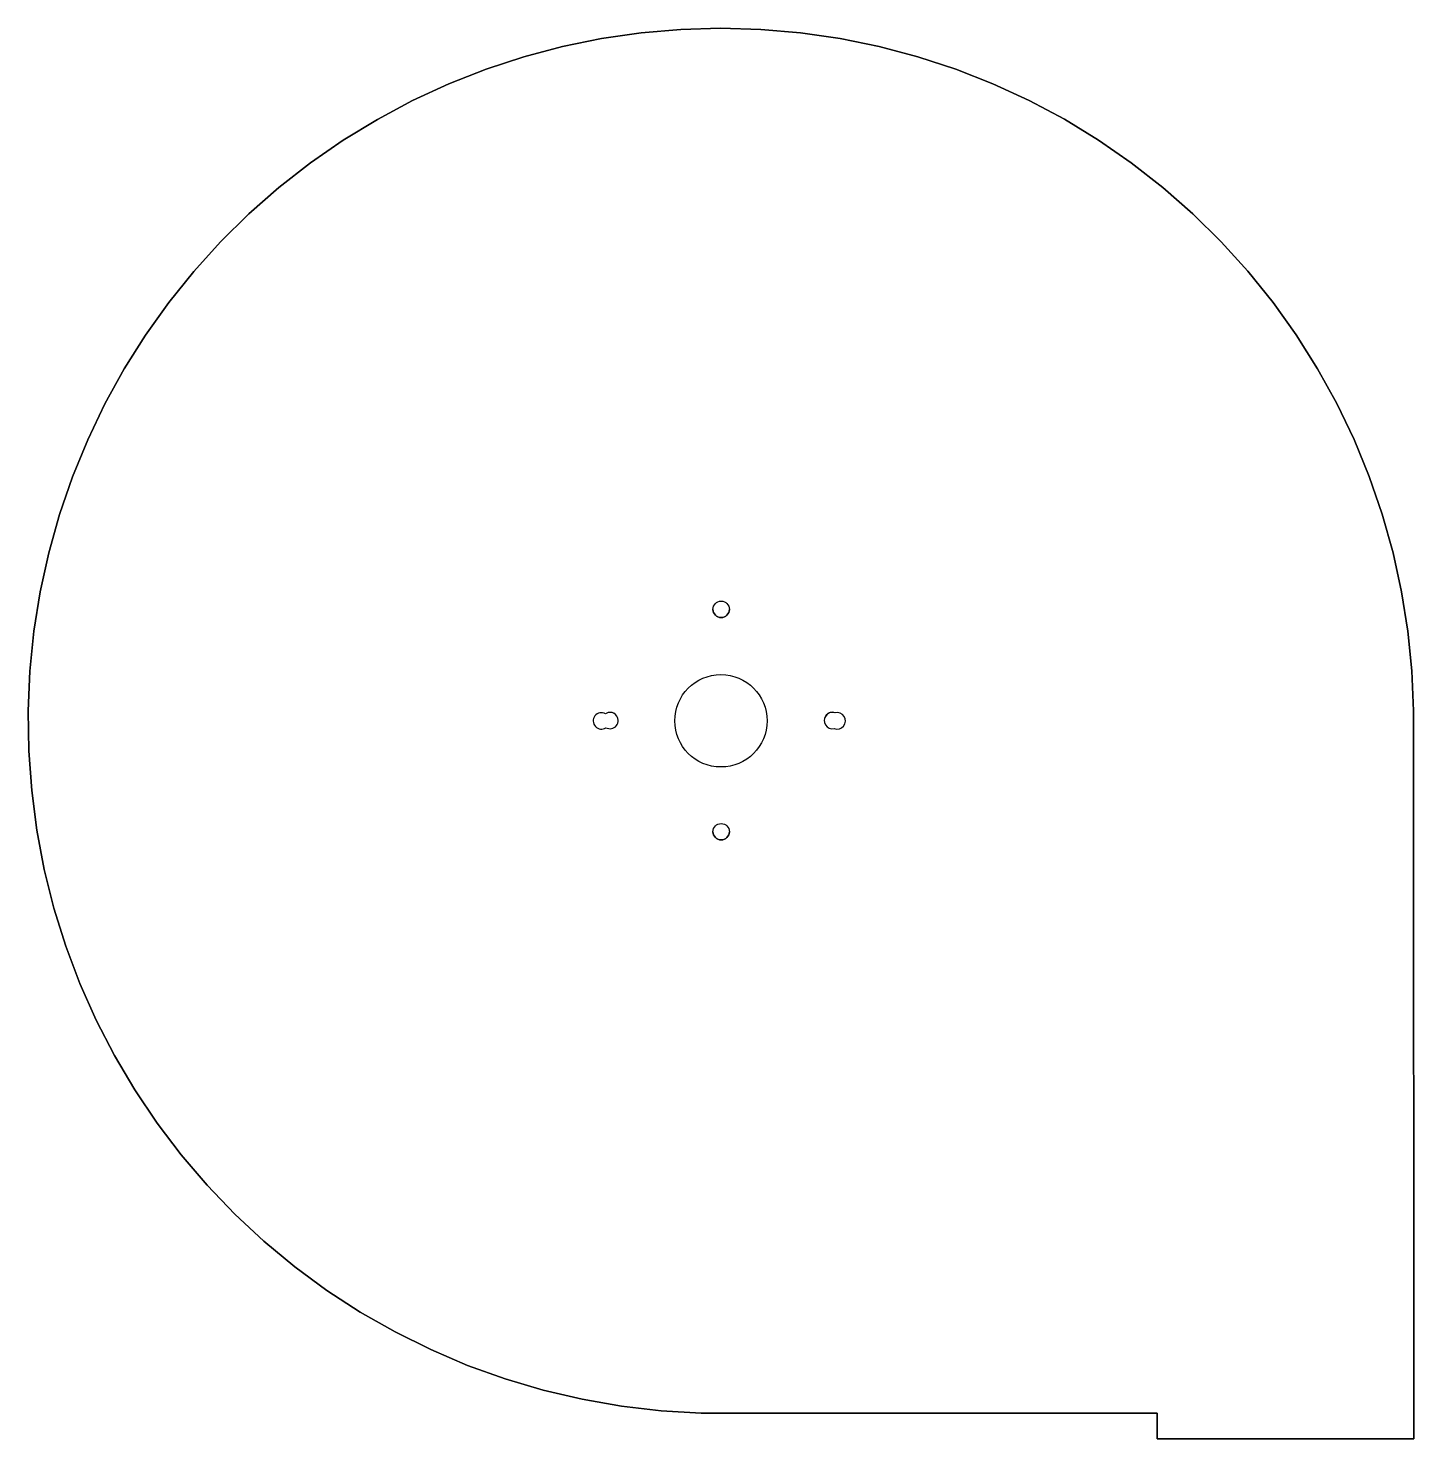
# Model space of a CAD drawing. Header units: millimetres. Extents: x -320 to -50, y 123 to 398.
import ezdxf

# ---------------------------------------------------------------- set-up
doc = ezdxf.new("R2010")
doc.units = ezdxf.units.MM
doc.layers.get('0').update_dxf_attribs({"linetype": 'CONTINUOUS'})

msp = doc.modelspace()

# ---------------------------------------------------------------- linework, layer by layer
for p, q in [((-207.46, 261.18), (-207.46, 261.18)), ((-162.96, 261.02), (-162.96, 261.02))]:
    msp.add_line(p, q)
for points in [[(-188.92, 127.6), (-100.06, 127.59), (-100.06, 122.58), (-50.06, 122.59), (-50.08, 264.46), (-50.42, 272.27), (-51.2, 280.01), (-52.43, 287.69), (-54.1, 295.29), (-56.21, 302.78), (-58.74, 310.14), (-61.69, 317.34), (-65.05, 324.35), (-68.81, 331.16), (-72.96, 337.75), (-77.48, 344.08), (-82.36, 350.14), (-87.57, 355.91), (-93.12, 361.37), (-98.96, 366.5), (-105.1, 371.29), (-111.49, 375.72), (-118.14, 379.77), (-125, 383.43), (-132.07, 386.69), (-139.31, 389.53), (-146.7, 391.96), (-154.22, 393.95), (-161.84, 395.51), (-169.54, 396.63), (-177.29, 397.3), (-185.14, 397.52), (-192.85, 397.29), (-200.6, 396.62), (-208.3, 395.5), (-215.92, 393.94), (-223.44, 391.95), (-230.83, 389.52), (-238.07, 386.67), (-245.14, 383.41), (-252, 379.75), (-258.64, 375.7), (-265.04, 371.27), (-271.17, 366.48), (-277.02, 361.35), (-282.56, 355.88), (-287.77, 350.11), (-292.65, 344.05), (-297.17, 337.71), (-301.31, 331.13), (-305.07, 324.32), (-308.43, 317.3), (-311.38, 310.1), (-313.91, 302.74), (-316.01, 295.25), (-317.68, 287.65), (-318.91, 279.97), (-319.69, 272.23), (-320.03, 264.46), (-319.91, 256.68), (-319.35, 248.92), (-318.34, 241.2), (-316.89, 233.56), (-315.01, 226.01), (-312.69, 218.59), (-309.94, 211.31), (-306.78, 204.2), (-303.22, 197.28), (-299.27, 190.58), (-294.93, 184.12), (-290.23, 177.92), (-285.18, 172), (-279.8, 166.38), (-274.1, 161.08), (-268.11, 156.12), (-261.84, 151.51), (-255.32, 147.27), (-248.56, 143.42), (-241.59, 139.96), (-234.44, 136.9), (-227.12, 134.27), (-219.66, 132.06), (-212.08, 130.28), (-204.42, 128.94), (-196.69, 128.05)], [(-100.06, 127.59), (-188.92, 127.6), (-196.69, 128.05), (-204.42, 128.94), (-212.08, 130.28), (-219.66, 132.06), (-227.12, 134.27), (-234.44, 136.9), (-241.59, 139.96), (-248.56, 143.42), (-255.32, 147.27), (-261.84, 151.51), (-268.11, 156.12), (-274.1, 161.08), (-279.8, 166.38), (-285.18, 172), (-290.23, 177.92), (-294.93, 184.12), (-299.27, 190.58), (-303.22, 197.28), (-306.78, 204.2), (-309.94, 211.31), (-312.69, 218.59), (-315.01, 226.01), (-316.89, 233.56), (-318.34, 241.2), (-319.35, 248.92), (-319.91, 256.68), (-320.03, 264.46), (-319.69, 272.23), (-318.91, 279.97), (-317.68, 287.65), (-316.01, 295.25), (-313.91, 302.74), (-311.38, 310.1), (-308.43, 317.3), (-305.07, 324.32), (-301.31, 331.13), (-297.17, 337.71), (-292.65, 344.05), (-287.77, 350.11), (-282.56, 355.88), (-277.02, 361.35), (-271.17, 366.48), (-265.04, 371.27), (-258.64, 375.7), (-252, 379.75), (-245.14, 383.41), (-238.07, 386.67), (-230.83, 389.52), (-223.44, 391.95), (-215.92, 393.94), (-208.3, 395.5), (-200.6, 396.62), (-192.85, 397.29), (-185.14, 397.52), (-177.29, 397.3), (-169.54, 396.63), (-161.84, 395.51), (-154.22, 393.95), (-146.7, 391.96), (-139.31, 389.53), (-132.07, 386.69), (-125, 383.43), (-118.14, 379.77), (-111.49, 375.72), (-105.1, 371.29), (-98.96, 366.5), (-93.12, 361.37), (-87.57, 355.91), (-82.36, 350.14), (-77.48, 344.08), (-72.96, 337.75), (-68.81, 331.16), (-65.05, 324.35), (-61.69, 317.34), (-58.74, 310.14), (-56.21, 302.78), (-54.1, 295.29), (-52.43, 287.69), (-51.2, 280.01), (-50.42, 272.27), (-50.08, 264.46), (-50.06, 122.59), (-100.06, 122.58)]]:
    msp.add_lwpolyline(points, close=True)
msp.add_circle((-185.05, 262.53), 9)
msp.add_circle((-185.05, 262.53), 9)
for centre, start, end in [((-185.01, 284.25), 179.9841, 179.9968), ((-185.01, 284.25), 180.0351, 359.9841), ((-185.01, 284.25), 0.0223, 0.0351), ((-208.35, 262.51), 60.8712, 303.8046), ((-208.35, 262.51), 60.8474, 303.7796), ((-206.68, 262.58), 0.0351, 123.8127), ((-163.34, 262.57), 69.472, 179.9841), ((-162.4, 262.52), -110.572, 103.7617), ((-162.4, 262.52), -110.5281, 103.8041), ((-206.68, 262.58), 359.9841, 359.9968), ((-163.34, 262.58), 180.0223, 180.0351), ((-185.01, 240.91), 179.9841, 179.9968), ((-185.01, 240.91), 180.0351, 359.9841), ((-185.01, 240.91), 0.0223, 0.0351)]:
    msp.add_arc(centre, 1.6, start, end)
for centre in [(-185.01, 284.25), (-185.01, 240.91)]:
    msp.add_ellipse(centre, major_axis=(0, -1.6), ratio=1)
for centre, start_param, end_param in [((-206.68, 262.58), 5.774214, 10.015357), ((-163.34, 262.58), 2.782545, 6.523372)]:
    msp.add_ellipse(centre, major_axis=(0, -1.6), ratio=1, start_param=start_param, end_param=end_param)

doc.saveas('drawing.dxf')
